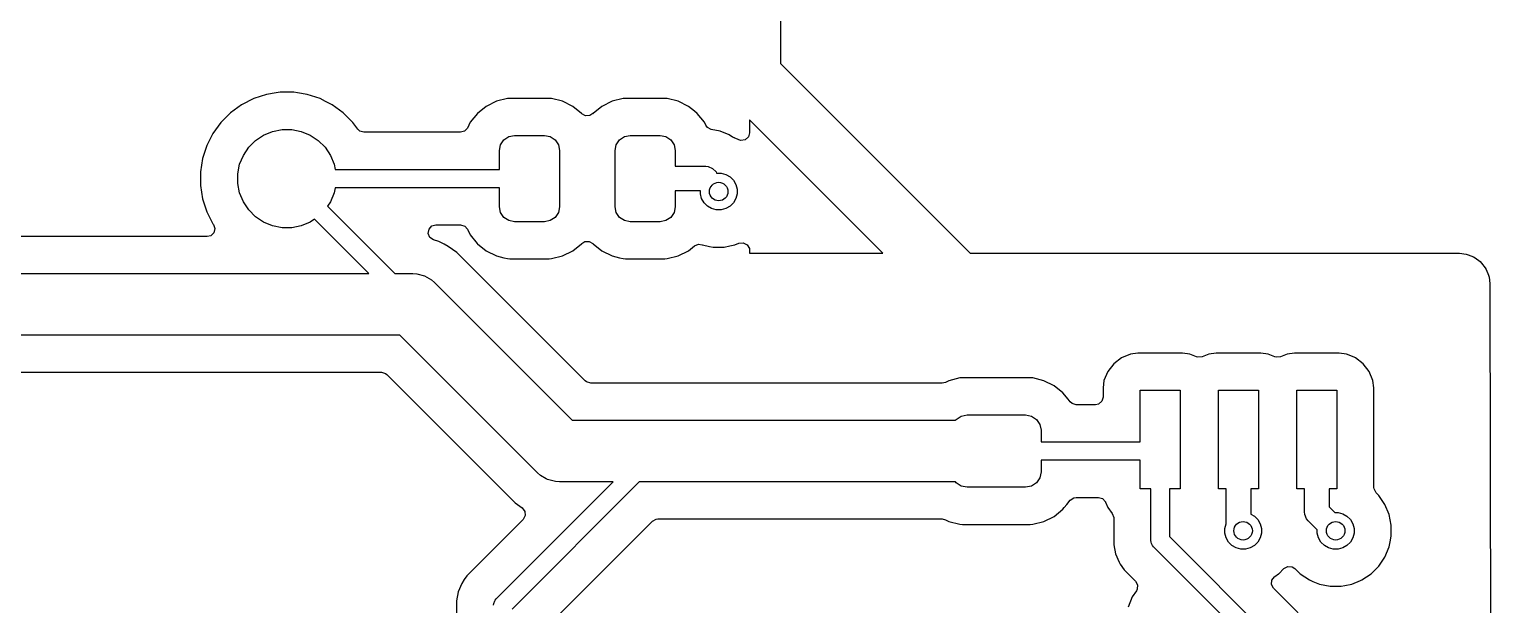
# Model space of a CAD drawing. Header units: inches. Extents: x 1.32 to 5.22, y -7.01 to -1.14.
# Drawn here: x 3.379 to 4.312, y -2.449 to -2.081 of the extents above; entities that cross this region are included whole.
import ezdxf

# ---------------------------------------------------------------- set-up
doc = ezdxf.new("R2010")
doc.units = ezdxf.units.IN
doc.header["$MEASUREMENT"] = 0
doc.layers.add('F.Cu', color=13, linetype='CONTINUOUS', true_color=0xc83434)

msp = doc.modelspace()

# ---------------------------------------------------------------- linework, layer by layer
at = {"layer": 'F.Cu', "linetype": 'CONTINUOUS'}
for p, q in [((3.85827, -1.92913), (3.85827, -2.10336)), ((3.85827, -2.10336), (3.97932, -2.22441)), ((3.52214, -2.12567), (3.51441, -2.12961)), ((3.5304, -2.12299), (3.52214, -2.12567)), ((3.52214, -2.12567), (3.52214, -2.12567)), ((3.53657, -2.12201), (3.5304, -2.12299)), ((3.53897, -2.12163), (3.53657, -2.12201)), ((3.54765, -2.12163), (3.53897, -2.12163)), ((3.55005, -2.12201), (3.54765, -2.12163)), ((3.55622, -2.12299), (3.55005, -2.12201)), ((3.56447, -2.12567), (3.55622, -2.12299)), ((3.56802, -2.12748), (3.56447, -2.12567)), ((3.56447, -2.12567), (3.56447, -2.12567)), ((3.68402, -2.12568), (3.677, -2.12743)), ((3.68537, -2.12559), (3.68402, -2.12568)), ((3.68564, -2.12557), (3.68537, -2.12559)), ((3.71062, -2.12557), (3.68564, -2.12557)), ((3.71094, -2.12559), (3.71062, -2.12557)), ((3.71224, -2.12568), (3.71094, -2.12559)), ((3.71926, -2.12743), (3.71224, -2.12568)), ((3.75784, -2.12568), (3.75082, -2.12743)), ((3.75919, -2.12559), (3.75784, -2.12568)), ((3.75946, -2.12557), (3.75919, -2.12559)), ((3.78444, -2.12557), (3.75946, -2.12557)), ((3.78476, -2.12559), (3.78444, -2.12557)), ((3.78606, -2.12568), (3.78476, -2.12559)), ((3.79307, -2.12743), (3.78606, -2.12568)), ((3.50739, -2.13471), (3.50125, -2.14085)), ((3.51441, -2.12961), (3.50739, -2.13471)), ((3.50739, -2.13471), (3.50739, -2.13471)), ((3.57221, -2.12961), (3.56802, -2.12748)), ((3.57923, -2.13471), (3.57221, -2.12961)), ((3.57221, -2.12961), (3.57221, -2.12961)), ((3.57221, -2.12961), (3.57221, -2.12961)), ((3.58536, -2.14085), (3.57923, -2.13471)), ((3.57923, -2.13471), (3.57923, -2.13471)), ((3.66489, -2.13517), (3.66036, -2.1408)), ((3.67053, -2.13064), (3.66489, -2.13517)), ((3.66489, -2.13517), (3.66489, -2.13517)), ((3.677, -2.12743), (3.67053, -2.13064)), ((3.72573, -2.13064), (3.71926, -2.12743)), ((3.73137, -2.13517), (3.72573, -2.13064)), ((3.73145, -2.13525), (3.73137, -2.13517)), ((3.73147, -2.13527), (3.73145, -2.13525)), ((3.73148, -2.13528), (3.73147, -2.13527)), ((3.73156, -2.13535), (3.73148, -2.13528)), ((3.73157, -2.13534), (3.73156, -2.13535)), ((3.73384, -2.13667), (3.73157, -2.13534)), ((3.73845, -2.13528), (3.73659, -2.13657)), ((3.73852, -2.13535), (3.73845, -2.13528)), ((3.73871, -2.13517), (3.73852, -2.13535)), ((3.74435, -2.13064), (3.73871, -2.13517)), ((3.75082, -2.12743), (3.74435, -2.13064)), ((3.79955, -2.13064), (3.79307, -2.12743)), ((3.80342, -2.13375), (3.79955, -2.13064)), ((3.80519, -2.13517), (3.80342, -2.13375)), ((3.80972, -2.1408), (3.80519, -2.13517)), ((3.50125, -2.14085), (3.49615, -2.14787)), ((3.50125, -2.14085), (3.50125, -2.14085)), ((3.58853, -2.14521), (3.58536, -2.14085)), ((3.65852, -2.14451), (3.65666, -2.14653)), ((3.66036, -2.1408), (3.65852, -2.14451)), ((3.73659, -2.13657), (3.73384, -2.13667)), ((3.81066, -2.14271), (3.80972, -2.1408)), ((3.81164, -2.14405), (3.81066, -2.14271)), ((3.81408, -2.14533), (3.81164, -2.14405)), ((3.92364, -2.22441), (3.83858, -2.13935)), ((3.83858, -2.13935), (3.83858, -2.14751)), ((3.49615, -2.14787), (3.49221, -2.15561)), ((3.51896, -2.15679), (3.52333, -2.15242)), ((3.52333, -2.15242), (3.52846, -2.14899)), ((3.52846, -2.14899), (3.53416, -2.14663)), ((3.53416, -2.14663), (3.54022, -2.14543)), ((3.54022, -2.14543), (3.54639, -2.14543)), ((3.54639, -2.14543), (3.55245, -2.14663)), ((3.55245, -2.14663), (3.55815, -2.14899)), ((3.55815, -2.14899), (3.56329, -2.15242)), ((3.56329, -2.15242), (3.56765, -2.15679)), ((3.58984, -2.14645), (3.58853, -2.14521)), ((3.59248, -2.14722), (3.58984, -2.14645)), ((3.65415, -2.14722), (3.59248, -2.14722)), ((3.65666, -2.14653), (3.65415, -2.14722)), ((3.67967, -2.15514), (3.68175, -2.15202)), ((3.68175, -2.15202), (3.68486, -2.14994)), ((3.68486, -2.14994), (3.68853, -2.14921)), ((3.68853, -2.14921), (3.70773, -2.14921)), ((3.70773, -2.14921), (3.7114, -2.14994)), ((3.7114, -2.14994), (3.71451, -2.15202)), ((3.71451, -2.15202), (3.71659, -2.15514)), ((3.75349, -2.15514), (3.75557, -2.15202)), ((3.75557, -2.15202), (3.75868, -2.14994)), ((3.75868, -2.14994), (3.76235, -2.14921)), ((3.76235, -2.14921), (3.78155, -2.14921)), ((3.78155, -2.14921), (3.78522, -2.14994)), ((3.78522, -2.14994), (3.78833, -2.15202)), ((3.78833, -2.15202), (3.79041, -2.15514)), ((3.81982, -2.14647), (3.81408, -2.14533)), ((3.82556, -2.14884), (3.81982, -2.14647)), ((3.81982, -2.14647), (3.81982, -2.14647)), ((3.82768, -2.15026), (3.82556, -2.14884)), ((3.82903, -2.15082), (3.82768, -2.15026)), ((3.82901, -2.15088), (3.82903, -2.15082)), ((3.82924, -2.15095), (3.82901, -2.15088)), ((3.83088, -2.15163), (3.82924, -2.15095)), ((3.82924, -2.15095), (3.82924, -2.15095)), ((3.83183, -2.15202), (3.83088, -2.15163)), ((3.83301, -2.15235), (3.83183, -2.15202)), ((3.83573, -2.15195), (3.83301, -2.15235)), ((3.83781, -2.15015), (3.83573, -2.15195)), ((3.83858, -2.14751), (3.83781, -2.15015)), ((3.49221, -2.15561), (3.48953, -2.16386)), ((3.49221, -2.15561), (3.49221, -2.15561)), ((3.51317, -2.16763), (3.51553, -2.16192)), ((3.51553, -2.16192), (3.51896, -2.15679)), ((3.56765, -2.15679), (3.57108, -2.16192)), ((3.57108, -2.16192), (3.57345, -2.16763)), ((3.67894, -2.15881), (3.67967, -2.15514)), ((3.67894, -2.17087), (3.67894, -2.15881)), ((3.71659, -2.15514), (3.71732, -2.15881)), ((3.71732, -2.15881), (3.71732, -2.19473)), ((3.75276, -2.15881), (3.75349, -2.15514)), ((3.75276, -2.19473), (3.75276, -2.15881)), ((3.79041, -2.15514), (3.79114, -2.15881)), ((3.79114, -2.15881), (3.79114, -2.1689)), ((3.48953, -2.16386), (3.48817, -2.17243)), ((3.48817, -2.17243), (3.48817, -2.18111)), ((3.51196, -2.17368), (3.51317, -2.16763)), ((3.57345, -2.16763), (3.57409, -2.17087)), ((3.57409, -2.17087), (3.67894, -2.17087)), ((3.79114, -2.1689), (3.81063, -2.1689)), ((3.81063, -2.1689), (3.81217, -2.16905)), ((3.81217, -2.16905), (3.815, -2.17022)), ((3.815, -2.17022), (3.81718, -2.1724)), ((3.81718, -2.1724), (3.81756, -2.17333)), ((3.48817, -2.18111), (3.48953, -2.18968)), ((3.51196, -2.17986), (3.51196, -2.17368)), ((3.51317, -2.18591), (3.51196, -2.17986)), ((3.81756, -2.17333), (3.82044, -2.17333)), ((3.82044, -2.17333), (3.82342, -2.17413)), ((3.82342, -2.17413), (3.82609, -2.17567)), ((3.82609, -2.17567), (3.82827, -2.17785)), ((3.82827, -2.17785), (3.82981, -2.18052)), ((3.82981, -2.18052), (3.83061, -2.1835)), ((3.48953, -2.18968), (3.49221, -2.19794)), ((3.51553, -2.19162), (3.51317, -2.18591)), ((3.51896, -2.19675), (3.51553, -2.19162)), ((3.57108, -2.19162), (3.56925, -2.19436)), ((3.57345, -2.18591), (3.57108, -2.19162)), ((3.57409, -2.18268), (3.57345, -2.18591)), ((3.67894, -2.18268), (3.57409, -2.18268)), ((3.67894, -2.19473), (3.67894, -2.18268)), ((3.80719, -2.18465), (3.79114, -2.18465)), ((3.79114, -2.18465), (3.79114, -2.19473)), ((3.80719, -2.18658), (3.80719, -2.18465)), ((3.80799, -2.18956), (3.80719, -2.18658)), ((3.80953, -2.19223), (3.80799, -2.18956)), ((3.82981, -2.18956), (3.82827, -2.19223)), ((3.83061, -2.18658), (3.82981, -2.18956)), ((3.83061, -2.1835), (3.83061, -2.18658)), ((3.49221, -2.19794), (3.49221, -2.19794)), ((3.49221, -2.19794), (3.49419, -2.20183)), ((3.52333, -2.20112), (3.51896, -2.19675)), ((3.52846, -2.20455), (3.52333, -2.20112)), ((3.56925, -2.19436), (3.61229, -2.2374)), ((3.67967, -2.19841), (3.67894, -2.19473)), ((3.68175, -2.20152), (3.67967, -2.19841)), ((3.71659, -2.19841), (3.71451, -2.20152)), ((3.71732, -2.19473), (3.71659, -2.19841)), ((3.75349, -2.19841), (3.75276, -2.19473)), ((3.75557, -2.20152), (3.75349, -2.19841)), ((3.79041, -2.19841), (3.78833, -2.20152)), ((3.79114, -2.19473), (3.79041, -2.19841)), ((3.81171, -2.19441), (3.80953, -2.19223)), ((3.81438, -2.19595), (3.81171, -2.19441)), ((3.81736, -2.19675), (3.81438, -2.19595)), ((3.82044, -2.19675), (3.81736, -2.19675)), ((3.82342, -2.19595), (3.82044, -2.19675)), ((3.82609, -2.19441), (3.82342, -2.19595)), ((3.82827, -2.19223), (3.82609, -2.19441)), ((3.49419, -2.20183), (3.49543, -2.20426)), ((3.49543, -2.20426), (3.49615, -2.20567)), ((3.49615, -2.20567), (3.49639, -2.20601)), ((3.49639, -2.20601), (3.49732, -2.2086)), ((3.49732, -2.2086), (3.4967, -2.21128)), ((3.53416, -2.20691), (3.52846, -2.20455)), ((3.54022, -2.20812), (3.53416, -2.20691)), ((3.54639, -2.20812), (3.54022, -2.20812)), ((3.55245, -2.20691), (3.54639, -2.20812)), ((3.55815, -2.20455), (3.55245, -2.20691)), ((3.5609, -2.20271), (3.55815, -2.20455)), ((3.59559, -2.2374), (3.5609, -2.20271)), ((3.63356, -2.21176), (3.63403, -2.20905)), ((3.63403, -2.20905), (3.63589, -2.20702)), ((3.63589, -2.20702), (3.63841, -2.20632)), ((3.63841, -2.20632), (3.65415, -2.20632)), ((3.65415, -2.20632), (3.65679, -2.20709)), ((3.65679, -2.20709), (3.65852, -2.20903)), ((3.65852, -2.20903), (3.66036, -2.21274)), ((3.68486, -2.2036), (3.68175, -2.20152)), ((3.68853, -2.20433), (3.68486, -2.2036)), ((3.70773, -2.20433), (3.68853, -2.20433)), ((3.7114, -2.2036), (3.70773, -2.20433)), ((3.71451, -2.20152), (3.7114, -2.2036)), ((3.75868, -2.2036), (3.75557, -2.20152)), ((3.76235, -2.20433), (3.75868, -2.2036)), ((3.78155, -2.20433), (3.76235, -2.20433)), ((3.78522, -2.2036), (3.78155, -2.20433)), ((3.78833, -2.20152), (3.78522, -2.2036)), ((3.49245, -2.21376), (3.29565, -2.21376)), ((3.49472, -2.2132), (3.49245, -2.21376)), ((3.4967, -2.21128), (3.49472, -2.2132)), ((3.63463, -2.21429), (3.63356, -2.21176)), ((3.6369, -2.21584), (3.63463, -2.21429)), ((3.64025, -2.21693), (3.6369, -2.21584)), ((3.64375, -2.21871), (3.64025, -2.21693)), ((3.64025, -2.21693), (3.64025, -2.21693)), ((3.64025, -2.21693), (3.64025, -2.21693)), ((3.64633, -2.22003), (3.64375, -2.21871)), ((3.66036, -2.21274), (3.6648, -2.21827)), ((3.6648, -2.21827), (3.66489, -2.21838)), ((3.66489, -2.21838), (3.67053, -2.22291)), ((3.72573, -2.22291), (3.73137, -2.21838)), ((3.73137, -2.21838), (3.73156, -2.21819)), ((3.73137, -2.21838), (3.73137, -2.21838)), ((3.73156, -2.21819), (3.73163, -2.21827)), ((3.73163, -2.21827), (3.73349, -2.21697)), ((3.73349, -2.21697), (3.73624, -2.21687)), ((3.73624, -2.21687), (3.7385, -2.21821)), ((3.7385, -2.21821), (3.73852, -2.21819)), ((3.73852, -2.21819), (3.7386, -2.21826)), ((3.7386, -2.21826), (3.73861, -2.21827)), ((3.73861, -2.21827), (3.73863, -2.2183)), ((3.73863, -2.2183), (3.73871, -2.21838)), ((3.73871, -2.21838), (3.73871, -2.21838)), ((3.73871, -2.21838), (3.74435, -2.22291)), ((3.79955, -2.22291), (3.80346, -2.21976)), ((3.80346, -2.21976), (3.806, -2.21871)), ((3.806, -2.21871), (3.80839, -2.21906)), ((3.80839, -2.21906), (3.80856, -2.21913)), ((3.80856, -2.21913), (3.81308, -2.22003)), ((3.82239, -2.22049), (3.82605, -2.21976)), ((3.82605, -2.21976), (3.82924, -2.21913)), ((3.82924, -2.21913), (3.83183, -2.21806)), ((3.82924, -2.21913), (3.82924, -2.21913)), ((3.82924, -2.21913), (3.82924, -2.21913)), ((3.83183, -2.21806), (3.83457, -2.21776)), ((3.83457, -2.21776), (3.83703, -2.21899)), ((3.83703, -2.21899), (3.83843, -2.22136)), ((3.65185, -2.22404), (3.64633, -2.22003)), ((3.73374, -2.30593), (3.65185, -2.22404)), ((3.65185, -2.22404), (3.65185, -2.22404)), ((3.67053, -2.22291), (3.677, -2.22612)), ((3.677, -2.22612), (3.68173, -2.22729)), ((3.68173, -2.22729), (3.68402, -2.22786)), ((3.68402, -2.22786), (3.68402, -2.22786)), ((3.68402, -2.22786), (3.68402, -2.22786)), ((3.68402, -2.22786), (3.68564, -2.22797)), ((3.68564, -2.22797), (3.68564, -2.22797)), ((3.68564, -2.22797), (3.71062, -2.22797)), ((3.71062, -2.22797), (3.71224, -2.22786)), ((3.71062, -2.22797), (3.71062, -2.22797)), ((3.71224, -2.22786), (3.71926, -2.22612)), ((3.71926, -2.22612), (3.72573, -2.22291)), ((3.74435, -2.22291), (3.75082, -2.22612)), ((3.75082, -2.22612), (3.75555, -2.22729)), ((3.75555, -2.22729), (3.75784, -2.22786)), ((3.75784, -2.22786), (3.75784, -2.22786)), ((3.75784, -2.22786), (3.75784, -2.22786)), ((3.75784, -2.22786), (3.75946, -2.22797)), ((3.75946, -2.22797), (3.75946, -2.22797)), ((3.75946, -2.22797), (3.78444, -2.22797)), ((3.78444, -2.22797), (3.78606, -2.22786)), ((3.78444, -2.22797), (3.78444, -2.22797)), ((3.78606, -2.22786), (3.79307, -2.22612)), ((3.79307, -2.22612), (3.79955, -2.22291)), ((3.81308, -2.22003), (3.81541, -2.22049)), ((3.81541, -2.22049), (3.81541, -2.22049)), ((3.81541, -2.22049), (3.81541, -2.22049)), ((3.81541, -2.22049), (3.82239, -2.22049)), ((3.82239, -2.22049), (3.82239, -2.22049)), ((3.83843, -2.22136), (3.83858, -2.22257)), ((3.83858, -2.22257), (3.83858, -2.22441)), ((3.83858, -2.22441), (3.92364, -2.22441)), ((3.97932, -2.22441), (4.29105, -2.22441)), ((4.29105, -2.22441), (4.29169, -2.22445)), ((4.29169, -2.22445), (4.29583, -2.225)), ((4.29583, -2.225), (4.29706, -2.22532)), ((4.29706, -2.22532), (4.30061, -2.2268)), ((4.30061, -2.2268), (4.30171, -2.22743)), ((4.30171, -2.22743), (4.30477, -2.22977)), ((3.32677, -2.2374), (3.59559, -2.2374)), ((3.61229, -2.2374), (3.62362, -2.2374)), ((3.62362, -2.2374), (3.62619, -2.23757)), ((3.62619, -2.23757), (3.62619, -2.23757)), ((3.62619, -2.23757), (3.63116, -2.2389)), ((4.30477, -2.22977), (4.30567, -2.23067)), ((4.30567, -2.23067), (4.30802, -2.23372)), ((4.30802, -2.23372), (4.30866, -2.23482)), ((4.30866, -2.23482), (4.31013, -2.23838)), ((4.31013, -2.23838), (4.31046, -2.23961)), ((3.63116, -2.2389), (3.63561, -2.24147)), ((3.63561, -2.24147), (3.63561, -2.24147)), ((3.63561, -2.24147), (3.63754, -2.24317)), ((3.63754, -2.24317), (3.72538, -2.331)), ((4.31046, -2.23961), (4.31102, -2.24374)), ((4.31102, -2.24374), (4.31106, -2.24438)), ((4.31106, -2.24438), (4.31158, -2.5443)), ((3.61547, -2.27677), (3.32677, -2.27677)), ((3.7033, -2.36461), (3.61547, -2.27677)), ((4.07587, -2.29116), (4.07093, -2.29495)), ((4.08162, -2.28878), (4.07587, -2.29116)), ((4.08625, -2.28817), (4.08162, -2.28878)), ((4.08162, -2.28878), (4.08162, -2.28878)), ((4.11494, -2.28817), (4.08625, -2.28817)), ((4.11956, -2.28878), (4.11494, -2.28817)), ((4.12372, -2.2905), (4.11956, -2.28878)), ((4.11956, -2.28878), (4.11956, -2.28878)), ((4.12472, -2.2908), (4.12372, -2.2905)), ((4.12746, -2.2905), (4.12472, -2.2908)), ((4.13162, -2.28878), (4.12746, -2.2905)), ((4.13625, -2.28817), (4.13162, -2.28878)), ((4.13162, -2.28878), (4.13162, -2.28878)), ((4.16494, -2.28817), (4.13625, -2.28817)), ((4.16956, -2.28878), (4.16494, -2.28817)), ((4.17372, -2.2905), (4.16956, -2.28878)), ((4.16956, -2.28878), (4.16956, -2.28878)), ((4.17472, -2.2908), (4.17372, -2.2905)), ((4.17746, -2.2905), (4.17472, -2.2908)), ((4.18162, -2.28878), (4.17746, -2.2905)), ((4.18625, -2.28817), (4.18162, -2.28878)), ((4.18162, -2.28878), (4.18162, -2.28878)), ((4.21494, -2.28817), (4.18625, -2.28817)), ((4.21956, -2.28878), (4.21494, -2.28817)), ((4.22443, -2.2908), (4.21956, -2.28878)), ((4.21956, -2.28878), (4.21956, -2.28878)), ((4.22531, -2.29116), (4.22443, -2.2908)), ((4.23025, -2.29495), (4.22531, -2.29116)), ((3.32336, -2.30041), (3.60365, -2.30041)), ((3.60365, -2.30041), (3.60629, -2.30119)), ((3.60629, -2.30119), (3.60711, -2.30184)), ((3.60711, -2.30184), (3.689, -2.38374)), ((4.06714, -2.29989), (4.06476, -2.30564)), ((4.07093, -2.29495), (4.06714, -2.29989)), ((4.23404, -2.29989), (4.23025, -2.29495)), ((4.23642, -2.30564), (4.23404, -2.29989)), ((3.73455, -2.30659), (3.73374, -2.30593)), ((3.73719, -2.30736), (3.73455, -2.30659)), ((3.96142, -2.30736), (3.73719, -2.30736)), ((3.96359, -2.30685), (3.96142, -2.30736)), ((3.96575, -2.30579), (3.96359, -2.30685)), ((3.97281, -2.30403), (3.96575, -2.30579)), ((3.96575, -2.30579), (3.96575, -2.30579)), ((3.97398, -2.30395), (3.97281, -2.30403)), ((3.97445, -2.30392), (3.97398, -2.30395)), ((4.01768, -2.30392), (3.97445, -2.30392)), ((4.01808, -2.30395), (4.01768, -2.30392)), ((4.01931, -2.30403), (4.01808, -2.30395)), ((4.02638, -2.30579), (4.01931, -2.30403)), ((4.01931, -2.30403), (4.01931, -2.30403)), ((4.0329, -2.30902), (4.02638, -2.30579)), ((4.02638, -2.30579), (4.02638, -2.30579)), ((4.03297, -2.30908), (4.0329, -2.30902)), ((4.0329, -2.30902), (4.0329, -2.30902)), ((4.0329, -2.30902), (4.0329, -2.30902)), ((4.03858, -2.31359), (4.03297, -2.30908)), ((4.06476, -2.30564), (4.06415, -2.31026)), ((4.06415, -2.31026), (4.06415, -2.31026)), ((4.06415, -2.31026), (4.06415, -2.31026)), ((4.06415, -2.31026), (4.06415, -2.31626)), ((4.06476, -2.30564), (4.06476, -2.30564)), ((4.0878, -2.34478), (4.0878, -2.31181)), ((4.0878, -2.31181), (4.11339, -2.31181)), ((4.11339, -2.31181), (4.11339, -2.3748)), ((4.1378, -2.3748), (4.1378, -2.31181)), ((4.1378, -2.31181), (4.16339, -2.31181)), ((4.16339, -2.31181), (4.16339, -2.3748)), ((4.1878, -2.3748), (4.1878, -2.31181)), ((4.1878, -2.31181), (4.21339, -2.31181)), ((4.21339, -2.31181), (4.21339, -2.3748)), ((4.23703, -2.31026), (4.23642, -2.30564)), ((4.23642, -2.30564), (4.23642, -2.30564)), ((4.23642, -2.30564), (4.23642, -2.30564)), ((4.23703, -2.37384), (4.23703, -2.31026)), ((4.0418, -2.31759), (4.03858, -2.31359)), ((4.04313, -2.31924), (4.0418, -2.31759)), ((4.04319, -2.31932), (4.04313, -2.31924)), ((4.04435, -2.32037), (4.04319, -2.31932)), ((4.04699, -2.32114), (4.04435, -2.32037)), ((4.05927, -2.32114), (4.04699, -2.32114)), ((4.0613, -2.3207), (4.05927, -2.32114)), ((4.06338, -2.3189), (4.0613, -2.3207)), ((4.06415, -2.31626), (4.06338, -2.3189)), ((3.72538, -2.331), (3.77953, -2.331)), ((3.77953, -2.331), (3.97003, -2.331)), ((3.97003, -2.331), (3.9704, -2.33044)), ((3.9704, -2.33044), (3.9736, -2.32831)), ((3.9736, -2.32831), (3.97736, -2.32756)), ((3.97736, -2.32756), (4.01476, -2.32756)), ((4.01476, -2.32756), (4.01853, -2.32831)), ((4.01853, -2.32831), (4.02172, -2.33044)), ((4.02172, -2.33044), (4.02386, -2.33364)), ((4.02386, -2.33364), (4.02461, -2.3374)), ((4.02461, -2.3374), (4.02461, -2.34478)), ((4.02461, -2.34478), (4.0878, -2.34478)), ((4.0878, -2.35659), (4.02461, -2.35659)), ((4.02461, -2.35659), (4.02461, -2.36398)), ((4.0878, -2.3748), (4.0878, -2.35659)), ((3.70524, -2.36631), (3.7033, -2.36461)), ((3.70878, -2.36835), (3.70524, -2.36631)), ((3.70524, -2.36631), (3.70524, -2.36631)), ((3.70969, -2.36888), (3.70878, -2.36835)), ((3.71466, -2.37021), (3.70969, -2.36888)), ((4.02386, -2.36774), (4.02172, -2.37094)), ((4.02461, -2.36398), (4.02386, -2.36774)), ((3.67693, -2.44494), (3.75149, -2.37037)), ((3.76819, -2.37037), (3.68701, -2.45156)), ((3.71722, -2.37037), (3.71466, -2.37021)), ((3.71466, -2.37021), (3.71466, -2.37021)), ((3.75149, -2.37037), (3.71722, -2.37037)), ((3.77953, -2.37037), (3.76819, -2.37037)), ((3.97003, -2.37037), (3.77953, -2.37037)), ((3.9704, -2.37094), (3.97003, -2.37037)), ((3.9736, -2.37307), (3.9704, -2.37094)), ((3.97736, -2.37382), (3.9736, -2.37307)), ((4.01476, -2.37382), (3.97736, -2.37382)), ((4.01853, -2.37307), (4.01476, -2.37382)), ((4.02172, -2.37094), (4.01853, -2.37307)), ((4.09469, -2.3748), (4.0878, -2.3748)), ((4.09469, -2.40768), (4.09469, -2.3748)), ((4.11339, -2.3748), (4.1065, -2.3748)), ((4.1065, -2.3748), (4.1065, -2.40523)), ((4.14272, -2.3748), (4.1378, -2.3748)), ((4.14272, -2.39691), (4.14272, -2.3748)), ((4.16339, -2.3748), (4.15846, -2.3748)), ((4.15846, -2.3748), (4.15846, -2.39089)), ((4.19272, -2.3748), (4.1878, -2.3748)), ((4.19272, -2.38957), (4.19272, -2.3748)), ((4.21339, -2.3748), (4.20846, -2.3748)), ((4.20846, -2.3748), (4.20846, -2.38631)), ((4.23714, -2.37488), (4.23703, -2.37384)), ((4.23846, -2.3773), (4.23714, -2.37488)), ((4.24014, -2.37897), (4.23846, -2.3773)), ((3.689, -2.38374), (3.69346, -2.38698)), ((3.69346, -2.38698), (3.69514, -2.38916)), ((4.03858, -2.38779), (4.03944, -2.38673)), ((4.03944, -2.38673), (4.041, -2.38478)), ((4.041, -2.38478), (4.04314, -2.38212)), ((4.04314, -2.38212), (4.04319, -2.38206)), ((4.04314, -2.38212), (4.04314, -2.38212)), ((4.04319, -2.38206), (4.04545, -2.38049)), ((4.04545, -2.38049), (4.04699, -2.38024)), ((4.04699, -2.38024), (4.06119, -2.38024)), ((4.06119, -2.38024), (4.06383, -2.38101)), ((4.06383, -2.38101), (4.06563, -2.38309)), ((4.06563, -2.38309), (4.0657, -2.38325)), ((4.0657, -2.38325), (4.06714, -2.38673)), ((4.06714, -2.38673), (4.06714, -2.38673)), ((4.06714, -2.38673), (4.06714, -2.38673)), ((4.06714, -2.38673), (4.07003, -2.39049)), ((4.20846, -2.38631), (4.21202, -2.38986)), ((4.24014, -2.37898), (4.24014, -2.37897)), ((4.24402, -2.38478), (4.24014, -2.37898)), ((4.24669, -2.39123), (4.24402, -2.38478)), ((4.24402, -2.38478), (4.24402, -2.38478)), ((3.69405, -2.39438), (3.65815, -2.43028)), ((3.6941, -2.39433), (3.69405, -2.39438)), ((3.69538, -2.3919), (3.6941, -2.39433)), ((3.69514, -2.38916), (3.69538, -2.3919)), ((3.71208, -2.45992), (3.77656, -2.39545)), ((3.77656, -2.39545), (3.77897, -2.39413)), ((3.77897, -2.39413), (3.78001, -2.39402)), ((3.78001, -2.39402), (3.96142, -2.39402)), ((3.96142, -2.39402), (3.96359, -2.39452)), ((3.96359, -2.39452), (3.96575, -2.39559)), ((3.96575, -2.39559), (3.97281, -2.39735)), ((4.01931, -2.39735), (4.02638, -2.39559)), ((4.02638, -2.39559), (4.0329, -2.39236)), ((4.0329, -2.39236), (4.03858, -2.38779)), ((4.07003, -2.39049), (4.07103, -2.39306)), ((4.07103, -2.39306), (4.07104, -2.39346)), ((4.07104, -2.39346), (4.07104, -2.41059)), ((4.14263, -2.39705), (4.14272, -2.39691)), ((4.15846, -2.39089), (4.16073, -2.3922)), ((4.16073, -2.3922), (4.16291, -2.39438)), ((4.16291, -2.39438), (4.16446, -2.39705)), ((4.19287, -2.3911), (4.19272, -2.38957)), ((4.19404, -2.39394), (4.19287, -2.3911)), ((4.19502, -2.39513), (4.19404, -2.39394)), ((4.20089, -2.401), (4.19502, -2.39513)), ((4.21202, -2.38986), (4.21414, -2.38986)), ((4.21414, -2.38986), (4.21712, -2.39066)), ((4.21712, -2.39066), (4.21979, -2.3922)), ((4.21979, -2.3922), (4.22197, -2.39438)), ((4.22197, -2.39438), (4.22351, -2.39705)), ((4.24805, -2.39808), (4.24669, -2.39123)), ((4.24669, -2.39123), (4.24669, -2.39123)), ((3.97281, -2.39735), (3.97281, -2.39735)), ((3.97281, -2.39735), (3.97282, -2.39735)), ((3.97282, -2.39735), (3.97445, -2.39746)), ((3.97445, -2.39746), (3.97445, -2.39746)), ((3.97445, -2.39746), (4.01768, -2.39746)), ((4.01768, -2.39746), (4.01931, -2.39735)), ((4.01768, -2.39746), (4.01768, -2.39746)), ((4.1065, -2.40523), (4.25614, -2.55488)), ((4.14183, -2.40003), (4.14263, -2.39705)), ((4.14183, -2.40312), (4.14183, -2.40003)), ((4.14263, -2.40609), (4.14183, -2.40312)), ((4.14417, -2.40876), (4.14263, -2.40609)), ((4.16446, -2.40609), (4.16291, -2.40876)), ((4.16446, -2.39705), (4.16525, -2.40003)), ((4.16525, -2.40312), (4.16446, -2.40609)), ((4.16525, -2.40003), (4.16525, -2.40312)), ((4.20089, -2.40312), (4.20089, -2.401)), ((4.20169, -2.40609), (4.20089, -2.40312)), ((4.20323, -2.40876), (4.20169, -2.40609)), ((4.22351, -2.40609), (4.22197, -2.40876)), ((4.22351, -2.39705), (4.22431, -2.40003)), ((4.22431, -2.40312), (4.22351, -2.40609)), ((4.22431, -2.40003), (4.22431, -2.40312)), ((4.24733, -2.40871), (4.24805, -2.40507)), ((4.24805, -2.40507), (4.24805, -2.39808)), ((4.24805, -2.39808), (4.24805, -2.39808)), ((4.24805, -2.40507), (4.24805, -2.40507)), ((4.07104, -2.41059), (4.07104, -2.41059)), ((4.07104, -2.41059), (4.07104, -2.41059)), ((4.07104, -2.41059), (4.07218, -2.4163)), ((4.0948, -2.40883), (4.09469, -2.40768)), ((4.09516, -2.40971), (4.0948, -2.40883)), ((4.09568, -2.41096), (4.09516, -2.40971)), ((4.09641, -2.41185), (4.09568, -2.41096)), ((4.24606, -2.5615), (4.09641, -2.41185)), ((4.14635, -2.41095), (4.14417, -2.40876)), ((4.14902, -2.41249), (4.14635, -2.41095)), ((4.152, -2.41328), (4.14902, -2.41249)), ((4.15508, -2.41328), (4.152, -2.41328)), ((4.15806, -2.41249), (4.15508, -2.41328)), ((4.16073, -2.41095), (4.15806, -2.41249)), ((4.16291, -2.40876), (4.16073, -2.41095)), ((4.20541, -2.41095), (4.20323, -2.40876)), ((4.20808, -2.41249), (4.20541, -2.41095)), ((4.21106, -2.41328), (4.20808, -2.41249)), ((4.21414, -2.41328), (4.21106, -2.41328)), ((4.21712, -2.41249), (4.21414, -2.41328)), ((4.21979, -2.41095), (4.21712, -2.41249)), ((4.22197, -2.40876), (4.21979, -2.41095)), ((4.24402, -2.41837), (4.24669, -2.41192)), ((4.24669, -2.41192), (4.24733, -2.40871)), ((4.07218, -2.4163), (4.07218, -2.4163)), ((4.07218, -2.4163), (4.07441, -2.42167)), ((4.07441, -2.42167), (4.07441, -2.42167)), ((4.07441, -2.42167), (4.07517, -2.42281)), ((4.07517, -2.42281), (4.07517, -2.42281)), ((4.07517, -2.42281), (4.07764, -2.42651)), ((4.17962, -2.42564), (4.18203, -2.42432)), ((4.18203, -2.42432), (4.18478, -2.42451)), ((4.18478, -2.42451), (4.18652, -2.42564)), ((4.2352, -2.42911), (4.24014, -2.42417)), ((4.24014, -2.42417), (4.24402, -2.41837)), ((3.65653, -2.4327), (3.65492, -2.43512)), ((3.65815, -2.43028), (3.65653, -2.4327)), ((3.65653, -2.4327), (3.65653, -2.4327)), ((4.07764, -2.42651), (4.07764, -2.42651)), ((4.07764, -2.42651), (4.08481, -2.43369)), ((4.08481, -2.43369), (4.08613, -2.4361)), ((4.17164, -2.43584), (4.17184, -2.4331)), ((4.17184, -2.4331), (4.17348, -2.4309)), ((4.17348, -2.4309), (4.1737, -2.43075)), ((4.1737, -2.43075), (4.17614, -2.42911)), ((4.17614, -2.42911), (4.17623, -2.42903)), ((4.17623, -2.42903), (4.17962, -2.42564)), ((4.18652, -2.42564), (4.19, -2.42911)), ((4.19, -2.42911), (4.19, -2.42911)), ((4.19, -2.42911), (4.1958, -2.43299)), ((4.1958, -2.43299), (4.19581, -2.43299)), ((4.19581, -2.43299), (4.19805, -2.43392)), ((4.19805, -2.43392), (4.20226, -2.43567)), ((4.22294, -2.43567), (4.22845, -2.43338)), ((4.22845, -2.43338), (4.22939, -2.43299)), ((4.22939, -2.43299), (4.2352, -2.42911)), ((4.22939, -2.43299), (4.22939, -2.43299)), ((4.22939, -2.43299), (4.22939, -2.43299)), ((3.65269, -2.4405), (3.65156, -2.4462)), ((3.65492, -2.43512), (3.65269, -2.4405)), ((3.65269, -2.4405), (3.65269, -2.4405)), ((4.08542, -2.43985), (4.08276, -2.44384)), ((4.08593, -2.43884), (4.08542, -2.43985)), ((4.08613, -2.4361), (4.08593, -2.43884)), ((4.17296, -2.43826), (4.17164, -2.43584)), ((4.22287, -2.48817), (4.17296, -2.43826)), ((4.20226, -2.43567), (4.20226, -2.43567)), ((4.20226, -2.43567), (4.20226, -2.43567)), ((4.20226, -2.43567), (4.20911, -2.43703)), ((4.20911, -2.43703), (4.20911, -2.43703)), ((4.20911, -2.43703), (4.20911, -2.43703)), ((4.20911, -2.43703), (4.21609, -2.43703)), ((4.21609, -2.43703), (4.21837, -2.43657)), ((4.21609, -2.43703), (4.21609, -2.43703)), ((4.21837, -2.43657), (4.22294, -2.43567)), ((4.22294, -2.43567), (4.22294, -2.43567)), ((4.22294, -2.43567), (4.22294, -2.43567)), ((3.65156, -2.4462), (3.65156, -2.532)), ((3.6752, -2.44911), (3.67531, -2.44796)), ((3.67531, -2.44796), (3.67604, -2.4462)), ((3.67604, -2.4462), (3.67619, -2.44583)), ((3.67619, -2.44583), (3.67693, -2.44494)), ((4.08276, -2.44384), (4.08008, -2.45029)), ((4.08276, -2.44384), (4.08276, -2.44384))]:
    msp.add_line(p, q, dxfattribs=at)
at = {"layer": 'F.Cu'}
for centre in [(3.8189, -2.18504), (4.15354, -2.40157), (4.2126, -2.40157)]:
    msp.add_circle(centre, 0.00591, dxfattribs=at)

doc.saveas('drawing.dxf')
